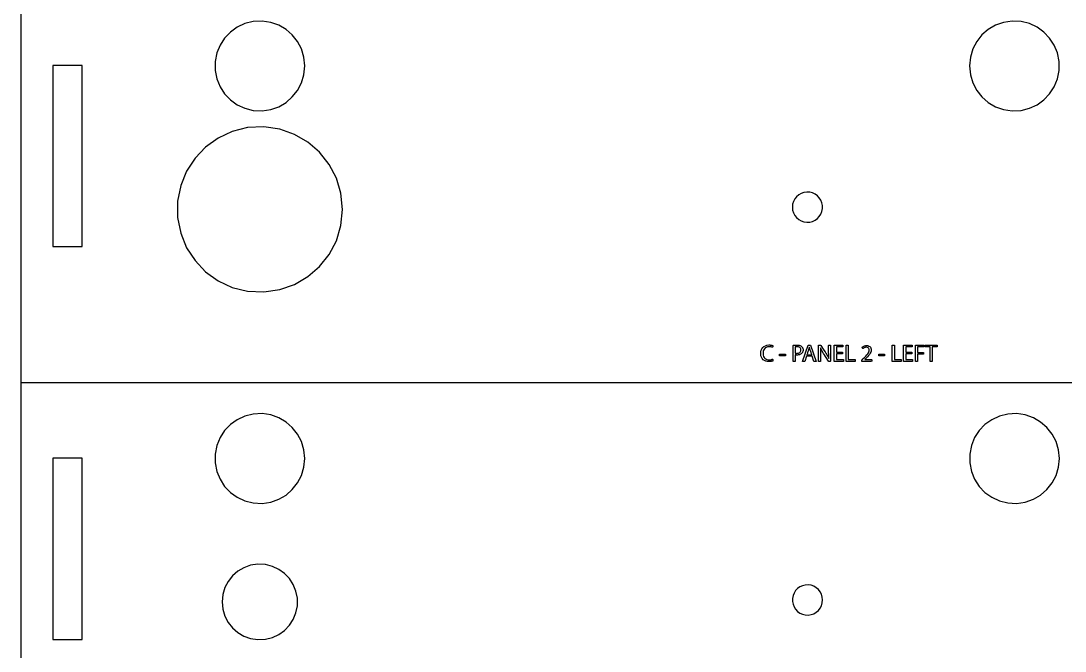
# Model space of a CAD drawing. Header units: metres. Extents: x 826 to 1488, y 1193 to 1485.
# Drawn here: x 825.5 to 963.9, y 1261.1 to 1344.6 of the extents above; entities that cross this region are included whole.
import ezdxf

# ---------------------------------------------------------------- set-up
doc = ezdxf.new("R2010")
doc.units = ezdxf.units.M

msp = doc.modelspace()

# ---------------------------------------------------------------- linework, layer by layer
at = {"layer": 'COMPONENT12'}
for p, q in [((923.61, 1300.72), (923.66, 1300.94)), ((923.66, 1300.94), (923.75, 1301.13)), ((923.75, 1301.13), (923.87, 1301.3)), ((923.87, 1301.3), (924.02, 1301.44)), ((923.93, 1300.86), (923.89, 1300.67)), ((923.99, 1301.01), (923.93, 1300.86)), ((924.08, 1301.15), (923.99, 1301.01)), ((924.02, 1301.44), (924.2, 1301.55)), ((924.19, 1301.25), (924.08, 1301.15)), ((924.32, 1301.33), (924.19, 1301.25)), ((924.2, 1301.55), (924.41, 1301.61)), ((924.48, 1301.39), (924.32, 1301.33)), ((924.41, 1301.61), (924.64, 1301.65)), ((924.65, 1301.41), (924.48, 1301.39)), ((924.64, 1301.65), (924.78, 1301.65)), ((924.76, 1301.42), (924.65, 1301.41)), ((924.82, 1301.41), (924.76, 1301.42)), ((924.78, 1301.65), (924.86, 1301.64)), ((924.88, 1301.41), (924.82, 1301.41)), ((924.86, 1301.64), (924.94, 1301.63)), ((924.94, 1301.4), (924.88, 1301.41)), ((924.94, 1301.63), (925.01, 1301.62)), ((924.99, 1301.38), (924.94, 1301.4)), ((925.04, 1301.37), (924.99, 1301.38)), ((925.01, 1301.62), (925.08, 1301.61)), ((925.09, 1301.35), (925.04, 1301.37)), ((925.08, 1301.61), (925.13, 1301.59)), ((925.13, 1301.34), (925.09, 1301.35)), ((925.13, 1301.59), (925.17, 1301.57)), ((925.16, 1301.35), (925.13, 1301.34)), ((925.17, 1301.38), (925.16, 1301.35)), ((925.17, 1301.57), (925.21, 1301.56)), ((925.18, 1301.42), (925.17, 1301.38)), ((925.19, 1301.46), (925.18, 1301.42)), ((925.2, 1301.5), (925.19, 1301.46)), ((925.21, 1301.53), (925.2, 1301.5)), ((925.21, 1301.56), (925.21, 1301.53)), ((927.88, 1301.59), (927.93, 1301.6)), ((927.88, 1301.5), (927.88, 1301.59)), ((927.88, 1301.27), (927.88, 1301.5)), ((927.88, 1300.93), (927.88, 1301.27)), ((927.88, 1300.55), (927.88, 1300.93)), ((927.93, 1301.6), (927.99, 1301.6)), ((927.99, 1301.6), (928.05, 1301.61)), ((928.05, 1301.61), (928.11, 1301.62)), ((928.11, 1301.62), (928.18, 1301.62)), ((928.2, 1301.4), (928.16, 1301.39)), ((928.16, 1301.39), (928.16, 1301.34)), ((928.16, 1301.34), (928.16, 1301.24)), ((928.16, 1301.24), (928.16, 1301.11)), ((928.16, 1301.11), (928.16, 1300.96)), ((928.16, 1300.96), (928.16, 1300.81)), ((928.16, 1300.81), (928.16, 1300.68)), ((928.18, 1301.62), (928.25, 1301.63)), ((928.22, 1301.4), (928.2, 1301.4)), ((928.25, 1301.4), (928.22, 1301.4)), ((928.25, 1301.63), (928.32, 1301.63)), ((928.28, 1301.41), (928.25, 1301.4)), ((928.32, 1301.41), (928.28, 1301.41)), ((928.32, 1301.63), (928.4, 1301.63)), ((928.36, 1301.41), (928.32, 1301.41)), ((928.4, 1301.41), (928.36, 1301.41)), ((928.4, 1301.63), (928.5, 1301.63)), ((928.48, 1301.41), (928.4, 1301.41)), ((928.58, 1301.39), (928.48, 1301.41)), ((928.5, 1301.63), (928.59, 1301.62)), ((928.67, 1301.37), (928.58, 1301.39)), ((928.59, 1301.62), (928.68, 1301.61)), ((928.75, 1301.33), (928.67, 1301.37)), ((928.68, 1301.61), (928.76, 1301.59)), ((928.82, 1301.28), (928.75, 1301.33)), ((928.76, 1301.59), (928.83, 1301.56)), ((928.87, 1301.22), (928.82, 1301.28)), ((928.83, 1301.56), (928.89, 1301.53)), ((928.9, 1301.14), (928.87, 1301.22)), ((928.87, 1300.77), (928.91, 1300.85)), ((928.89, 1301.53), (928.95, 1301.5)), ((928.92, 1301.05), (928.9, 1301.14)), ((928.91, 1300.85), (928.92, 1300.95)), ((928.92, 1300.95), (928.92, 1301.05)), ((928.95, 1301.5), (929, 1301.46)), ((929, 1301.46), (929.04, 1301.42)), ((929.04, 1301.42), (929.08, 1301.38)), ((929.08, 1301.38), (929.11, 1301.33)), ((929.11, 1301.33), (929.14, 1301.28)), ((929.14, 1299.47), (929.87, 1301.61)), ((929.14, 1301.28), (929.17, 1301.22)), ((929.17, 1301.22), (929.18, 1301.16)), ((929.18, 1300.83), (929.17, 1300.77)), ((929.18, 1301.16), (929.19, 1301.1)), ((929.19, 1300.89), (929.18, 1300.83)), ((929.19, 1301.1), (929.2, 1301.03)), ((929.2, 1300.96), (929.19, 1300.89)), ((929.2, 1301.03), (929.2, 1300.96)), ((929.88, 1300.86), (929.84, 1300.76)), ((929.87, 1301.61), (930.2, 1301.61)), ((929.9, 1300.94), (929.88, 1300.86)), ((929.92, 1300.98), (929.9, 1300.94)), ((929.93, 1301.01), (929.92, 1300.98)), ((929.94, 1301.06), (929.93, 1301.01)), ((929.96, 1301.11), (929.94, 1301.06)), ((929.97, 1301.16), (929.96, 1301.11)), ((929.98, 1301.21), (929.97, 1301.16)), ((930, 1301.25), (929.98, 1301.21)), ((930.01, 1301.3), (930, 1301.25)), ((930.04, 1301.35), (930.01, 1301.3)), ((930.05, 1301.31), (930.04, 1301.35)), ((930.06, 1301.26), (930.05, 1301.31)), ((930.07, 1301.22), (930.06, 1301.26)), ((930.09, 1301.17), (930.07, 1301.22)), ((930.1, 1301.12), (930.09, 1301.17)), ((930.11, 1301.07), (930.1, 1301.12)), ((930.13, 1301.02), (930.11, 1301.07)), ((930.14, 1300.98), (930.13, 1301.02)), ((930.16, 1300.94), (930.14, 1300.98)), ((930.18, 1300.87), (930.16, 1300.94)), ((930.21, 1300.77), (930.18, 1300.87)), ((930.2, 1301.61), (930.93, 1299.47)), ((931.25, 1301.6), (931.31, 1301.61)), ((931.25, 1301.39), (931.25, 1301.6)), ((931.25, 1300.98), (931.25, 1301.39)), ((931.25, 1300.48), (931.25, 1300.98)), ((931.31, 1301.61), (931.37, 1301.61)), ((931.37, 1301.61), (931.45, 1301.61)), ((931.45, 1301.61), (931.51, 1301.61)), ((931.5, 1301.27), (931.49, 1301.17)), ((931.49, 1301.17), (931.5, 1301.04)), ((931.55, 1301.16), (931.5, 1301.27)), ((931.5, 1301.04), (931.5, 1300.91)), ((931.5, 1300.91), (931.51, 1300.77)), ((931.51, 1301.61), (931.55, 1301.61)), ((931.55, 1301.61), (931.57, 1301.59)), ((931.61, 1301.05), (931.55, 1301.16)), ((931.57, 1301.59), (931.65, 1301.46)), ((931.67, 1300.93), (931.61, 1301.05)), ((931.65, 1301.46), (931.79, 1301.23)), ((931.74, 1300.82), (931.67, 1300.93)), ((931.81, 1300.7), (931.74, 1300.82)), ((931.79, 1301.23), (931.96, 1300.98)), ((931.96, 1300.98), (932.11, 1300.74)), ((932.59, 1301.58), (932.6, 1301.61)), ((932.59, 1301.44), (932.59, 1301.58)), ((932.59, 1301.25), (932.59, 1301.44)), ((932.59, 1301.03), (932.59, 1301.25)), ((932.59, 1300.85), (932.59, 1301.03)), ((932.59, 1300.73), (932.59, 1300.85)), ((932.6, 1301.61), (932.62, 1301.61)), ((932.62, 1301.61), (932.67, 1301.61)), ((932.67, 1301.61), (932.73, 1301.61)), ((932.73, 1301.61), (932.79, 1301.61)), ((932.79, 1301.61), (932.84, 1301.61)), ((932.84, 1301.61), (932.85, 1301.47)), ((932.85, 1301.47), (932.85, 1301.1)), ((932.85, 1301.1), (932.85, 1300.61)), ((933.33, 1299.47), (933.33, 1301.61)), ((933.33, 1301.61), (934.49, 1301.61)), ((934.49, 1301.38), (933.61, 1301.38)), ((933.61, 1301.38), (933.61, 1300.71)), ((934.49, 1301.61), (934.49, 1301.38)), ((934.9, 1301.61), (935.18, 1301.61)), ((934.9, 1299.47), (934.9, 1301.61)), ((935.18, 1301.61), (935.18, 1299.71)), ((937.03, 1301.36), (937.1, 1301.42)), ((937.04, 1301.33), (937.03, 1301.36)), ((937.06, 1301.29), (937.04, 1301.33)), ((937.08, 1301.25), (937.06, 1301.29)), ((937.09, 1301.21), (937.08, 1301.25)), ((937.11, 1301.17), (937.09, 1301.21)), ((937.1, 1301.42), (937.17, 1301.46)), ((937.15, 1301.19), (937.11, 1301.17)), ((937.19, 1301.22), (937.15, 1301.19)), ((937.17, 1301.46), (937.25, 1301.5)), ((937.25, 1301.26), (937.19, 1301.22)), ((937.25, 1301.5), (937.33, 1301.53)), ((937.31, 1301.29), (937.25, 1301.26)), ((937.37, 1301.31), (937.31, 1301.29)), ((937.33, 1301.53), (937.42, 1301.55)), ((937.45, 1301.33), (937.37, 1301.31)), ((937.42, 1301.55), (937.51, 1301.57)), ((937.52, 1301.34), (937.45, 1301.33)), ((937.51, 1301.57), (937.61, 1301.57)), ((937.62, 1301.34), (937.52, 1301.34)), ((937.61, 1301.57), (937.78, 1301.56)), ((937.73, 1301.31), (937.62, 1301.34)), ((937.81, 1301.27), (937.73, 1301.31)), ((937.78, 1301.56), (937.92, 1301.51)), ((937.87, 1301.22), (937.81, 1301.27)), ((937.92, 1301.15), (937.87, 1301.22)), ((937.92, 1301.51), (938.04, 1301.43)), ((937.94, 1301.07), (937.92, 1301.15)), ((937.93, 1300.75), (937.96, 1300.88)), ((937.96, 1300.99), (937.94, 1301.07)), ((937.96, 1300.88), (937.96, 1300.99)), ((938.04, 1301.43), (938.12, 1301.34)), ((938.12, 1301.34), (938.19, 1301.23)), ((938.19, 1301.23), (938.22, 1301.11)), ((938.23, 1300.84), (938.19, 1300.69)), ((938.22, 1301.11), (938.24, 1300.99)), ((938.24, 1300.99), (938.23, 1300.84)), ((941.02, 1301.61), (941.3, 1301.61)), ((941.02, 1299.47), (941.02, 1301.61)), ((941.3, 1301.61), (941.3, 1299.71)), ((942.52, 1299.47), (942.52, 1301.61)), ((942.52, 1301.61), (943.67, 1301.61)), ((943.67, 1301.38), (942.8, 1301.38)), ((942.8, 1301.38), (942.8, 1300.71)), ((943.67, 1301.61), (943.67, 1301.38)), ((944.08, 1301.61), (945.23, 1301.61)), ((944.08, 1299.47), (944.08, 1301.61)), ((945.23, 1301.38), (944.36, 1301.38)), ((944.36, 1301.38), (944.36, 1300.67)), ((945.23, 1301.61), (945.23, 1301.38)), ((945.38, 1301.38), (945.38, 1301.61)), ((945.38, 1301.61), (946.97, 1301.61)), ((946.03, 1301.38), (945.38, 1301.38)), ((946.03, 1299.47), (946.03, 1301.38)), ((946.97, 1301.38), (946.31, 1301.38)), ((946.31, 1301.38), (946.31, 1299.47)), ((946.97, 1301.61), (946.97, 1301.38)), ((923.59, 1300.47), (923.61, 1300.72)), ((923.62, 1300.23), (923.59, 1300.47)), ((923.69, 1300.02), (923.62, 1300.23)), ((923.79, 1299.84), (923.69, 1300.02)), ((923.92, 1299.7), (923.79, 1299.84)), ((923.89, 1300.67), (923.89, 1300.48)), ((923.89, 1300.48), (923.91, 1300.3)), ((923.91, 1300.3), (923.96, 1300.14)), ((924.07, 1299.58), (923.92, 1299.7)), ((923.96, 1300.14), (924.03, 1300)), ((924.03, 1300), (924.13, 1299.88)), ((924.25, 1299.5), (924.07, 1299.58)), ((924.13, 1299.88), (924.25, 1299.79)), ((924.25, 1299.79), (924.39, 1299.72)), ((924.45, 1299.45), (924.25, 1299.5)), ((924.39, 1299.72), (924.56, 1299.68)), ((924.66, 1299.44), (924.45, 1299.45)), ((924.56, 1299.68), (924.72, 1299.67)), ((924.75, 1299.44), (924.66, 1299.44)), ((924.72, 1299.67), (924.78, 1299.68)), ((924.84, 1299.45), (924.75, 1299.44)), ((924.78, 1299.68), (924.84, 1299.68)), ((924.84, 1299.68), (924.9, 1299.69)), ((924.92, 1299.46), (924.84, 1299.45)), ((924.9, 1299.69), (924.96, 1299.7)), ((924.99, 1299.47), (924.92, 1299.46)), ((924.96, 1299.7), (925.02, 1299.71)), ((925.06, 1299.49), (924.99, 1299.47)), ((925.02, 1299.71), (925.07, 1299.73)), ((925.12, 1299.5), (925.06, 1299.49)), ((925.07, 1299.73), (925.12, 1299.75)), ((925.12, 1299.75), (925.16, 1299.76)), ((925.17, 1299.52), (925.12, 1299.5)), ((925.16, 1299.76), (925.17, 1299.73)), ((925.17, 1299.73), (925.18, 1299.69)), ((925.21, 1299.54), (925.17, 1299.52)), ((925.18, 1299.69), (925.19, 1299.65)), ((925.19, 1299.65), (925.2, 1299.61)), ((925.2, 1299.61), (925.2, 1299.57)), ((925.2, 1299.57), (925.21, 1299.54)), ((926.09, 1300.23), (926.09, 1300.43)), ((926.09, 1300.43), (926.87, 1300.43)), ((926.87, 1300.23), (926.09, 1300.23)), ((926.87, 1300.43), (926.87, 1300.23)), ((927.88, 1300.17), (927.88, 1300.55)), ((927.88, 1299.83), (927.88, 1300.17)), ((927.88, 1299.58), (927.88, 1299.83)), ((927.89, 1299.47), (927.88, 1299.58)), ((927.92, 1299.47), (927.89, 1299.47)), ((927.96, 1299.47), (927.92, 1299.47)), ((928.01, 1299.47), (927.96, 1299.47)), ((928.06, 1299.47), (928.01, 1299.47)), ((928.11, 1299.47), (928.06, 1299.47)), ((928.14, 1299.47), (928.11, 1299.47)), ((928.16, 1299.5), (928.14, 1299.47)), ((928.16, 1300.68), (928.16, 1300.59)), ((928.16, 1300.59), (928.16, 1300.56)), ((928.16, 1300.56), (928.21, 1300.55)), ((928.2, 1300.32), (928.16, 1300.33)), ((928.16, 1300.33), (928.16, 1300.27)), ((928.16, 1300.27), (928.16, 1300.16)), ((928.16, 1300.16), (928.16, 1300.02)), ((928.16, 1300.02), (928.16, 1299.86)), ((928.16, 1299.86), (928.16, 1299.71)), ((928.16, 1299.71), (928.16, 1299.58)), ((928.16, 1299.58), (928.16, 1299.5)), ((928.23, 1300.32), (928.2, 1300.32)), ((928.21, 1300.55), (928.23, 1300.54)), ((928.23, 1300.54), (928.26, 1300.54)), ((928.25, 1300.32), (928.23, 1300.32)), ((928.28, 1300.31), (928.25, 1300.32)), ((928.26, 1300.54), (928.29, 1300.54)), ((928.31, 1300.31), (928.28, 1300.31)), ((928.29, 1300.54), (928.32, 1300.54)), ((928.34, 1300.31), (928.31, 1300.31)), ((928.32, 1300.54), (928.35, 1300.53)), ((928.37, 1300.31), (928.34, 1300.31)), ((928.35, 1300.53), (928.38, 1300.53)), ((928.44, 1300.31), (928.37, 1300.31)), ((928.38, 1300.53), (928.48, 1300.54)), ((928.53, 1300.32), (928.44, 1300.31)), ((928.48, 1300.54), (928.59, 1300.56)), ((928.62, 1300.34), (928.53, 1300.32)), ((928.59, 1300.56), (928.68, 1300.59)), ((928.71, 1300.36), (928.62, 1300.34)), ((928.68, 1300.59), (928.76, 1300.64)), ((928.79, 1300.39), (928.71, 1300.36)), ((928.76, 1300.64), (928.82, 1300.7)), ((928.87, 1300.42), (928.79, 1300.39)), ((928.82, 1300.7), (928.87, 1300.77)), ((928.94, 1300.47), (928.87, 1300.42)), ((929, 1300.52), (928.94, 1300.47)), ((929.05, 1300.57), (929, 1300.52)), ((929.09, 1300.61), (929.05, 1300.57)), ((929.12, 1300.66), (929.09, 1300.61)), ((929.14, 1300.71), (929.12, 1300.66)), ((929.17, 1300.77), (929.14, 1300.71)), ((929.43, 1299.47), (929.14, 1299.47)), ((929.65, 1300.15), (929.43, 1299.47)), ((930.41, 1300.15), (929.65, 1300.15)), ((929.74, 1300.44), (929.71, 1300.38)), ((929.71, 1300.38), (929.74, 1300.36)), ((929.77, 1300.53), (929.74, 1300.44)), ((929.74, 1300.36), (929.82, 1300.36)), ((929.8, 1300.64), (929.77, 1300.53)), ((929.84, 1300.76), (929.8, 1300.64)), ((929.82, 1300.36), (929.92, 1300.36)), ((929.92, 1300.36), (930.04, 1300.36)), ((930.04, 1300.36), (930.16, 1300.36)), ((930.16, 1300.36), (930.26, 1300.36)), ((930.25, 1300.66), (930.21, 1300.77)), ((930.29, 1300.55), (930.25, 1300.66)), ((930.26, 1300.36), (930.33, 1300.36)), ((930.32, 1300.46), (930.29, 1300.55)), ((930.35, 1300.39), (930.32, 1300.46)), ((930.33, 1300.36), (930.36, 1300.36)), ((930.36, 1300.36), (930.35, 1300.39)), ((930.64, 1299.47), (930.41, 1300.15)), ((930.93, 1299.47), (930.64, 1299.47)), ((931.25, 1299.99), (931.25, 1300.48)), ((931.25, 1299.62), (931.25, 1299.99)), ((931.25, 1299.47), (931.25, 1299.62)), ((931.31, 1299.47), (931.25, 1299.47)), ((931.37, 1299.47), (931.31, 1299.47)), ((931.43, 1299.47), (931.37, 1299.47)), ((931.48, 1299.47), (931.43, 1299.47)), ((931.51, 1299.47), (931.48, 1299.47)), ((931.51, 1300.77), (931.51, 1300.63)), ((931.51, 1300.63), (931.51, 1300.47)), ((931.51, 1300.47), (931.51, 1300.37)), ((931.51, 1300.37), (931.51, 1300.26)), ((931.51, 1300.26), (931.51, 1300.07)), ((931.51, 1300.07), (931.51, 1299.85)), ((931.51, 1299.85), (931.51, 1299.65)), ((931.51, 1299.65), (931.51, 1299.51)), ((931.51, 1299.51), (931.51, 1299.47)), ((931.88, 1300.59), (931.81, 1300.7)), ((931.92, 1300.52), (931.88, 1300.59)), ((932.03, 1300.35), (931.92, 1300.52)), ((932.17, 1300.11), (932.03, 1300.35)), ((932.11, 1300.74), (932.21, 1300.57)), ((932.34, 1299.86), (932.17, 1300.11)), ((932.21, 1300.57), (932.25, 1300.5)), ((932.25, 1300.5), (932.33, 1300.38)), ((932.33, 1300.38), (932.39, 1300.27)), ((932.48, 1299.63), (932.34, 1299.86)), ((932.39, 1300.27), (932.46, 1300.16)), ((932.46, 1300.16), (932.51, 1300.05)), ((932.56, 1299.49), (932.48, 1299.63)), ((932.51, 1300.05), (932.57, 1299.94)), ((932.58, 1299.47), (932.56, 1299.49)), ((932.57, 1299.94), (932.62, 1299.84)), ((932.62, 1299.47), (932.58, 1299.47)), ((932.59, 1300.64), (932.59, 1300.73)), ((932.6, 1300.49), (932.59, 1300.64)), ((932.6, 1300.35), (932.6, 1300.49)), ((932.6, 1300.21), (932.6, 1300.35)), ((932.61, 1300.07), (932.6, 1300.21)), ((932.62, 1299.94), (932.61, 1300.07)), ((932.62, 1299.84), (932.62, 1299.94)), ((932.67, 1299.47), (932.62, 1299.47)), ((932.74, 1299.47), (932.67, 1299.47)), ((932.8, 1299.47), (932.74, 1299.47)), ((932.85, 1299.48), (932.8, 1299.47)), ((932.85, 1300.61), (932.85, 1300.11)), ((932.85, 1300.11), (932.85, 1299.7)), ((932.85, 1299.7), (932.85, 1299.48)), ((934.54, 1299.47), (933.33, 1299.47)), ((933.61, 1300.71), (934.44, 1300.71)), ((934.44, 1300.48), (933.61, 1300.48)), ((933.61, 1300.48), (933.61, 1299.71)), ((933.61, 1299.71), (934.54, 1299.71)), ((934.44, 1300.71), (934.44, 1300.48)), ((934.54, 1299.71), (934.54, 1299.47)), ((936.09, 1299.47), (934.9, 1299.47)), ((935.18, 1299.71), (936.09, 1299.71)), ((936.09, 1299.71), (936.09, 1299.47)), ((936.97, 1299.64), (937.01, 1299.68)), ((936.97, 1299.61), (936.97, 1299.64)), ((936.97, 1299.57), (936.97, 1299.61)), ((936.97, 1299.54), (936.97, 1299.57)), ((936.97, 1299.51), (936.97, 1299.54)), ((936.97, 1299.47), (936.97, 1299.51)), ((937.04, 1299.47), (936.97, 1299.47)), ((937.01, 1299.68), (937.05, 1299.72)), ((937.22, 1299.47), (937.04, 1299.47)), ((937.05, 1299.72), (937.1, 1299.76)), ((937.1, 1299.76), (937.14, 1299.81)), ((937.14, 1299.81), (937.17, 1299.84)), ((937.17, 1299.84), (937.34, 1300)), ((937.47, 1299.47), (937.22, 1299.47)), ((937.34, 1300), (937.52, 1300.18)), ((937.38, 1299.73), (937.37, 1299.71)), ((937.41, 1299.75), (937.38, 1299.73)), ((937.38, 1299.73), (937.46, 1299.71)), ((937.44, 1299.78), (937.41, 1299.75)), ((937.48, 1299.81), (937.44, 1299.78)), ((937.46, 1299.71), (937.61, 1299.71)), ((937.75, 1299.47), (937.47, 1299.47)), ((937.5, 1299.84), (937.48, 1299.81)), ((937.52, 1299.86), (937.5, 1299.84)), ((937.52, 1300.18), (937.67, 1300.34)), ((937.58, 1299.91), (937.52, 1299.86)), ((937.75, 1300.08), (937.58, 1299.91)), ((937.61, 1299.71), (937.8, 1299.71)), ((937.67, 1300.34), (937.79, 1300.49)), ((937.89, 1300.24), (937.75, 1300.08)), ((938.01, 1299.47), (937.75, 1299.47)), ((937.79, 1300.49), (937.87, 1300.62)), ((937.8, 1299.71), (937.99, 1299.71)), ((937.87, 1300.62), (937.93, 1300.75)), ((938.02, 1300.39), (937.89, 1300.24)), ((937.99, 1299.71), (938.16, 1299.71)), ((938.2, 1299.47), (938.01, 1299.47)), ((938.11, 1300.54), (938.02, 1300.39)), ((938.19, 1300.69), (938.11, 1300.54)), ((938.16, 1299.71), (938.26, 1299.71)), ((938.29, 1299.48), (938.2, 1299.47)), ((938.26, 1299.71), (938.29, 1299.7)), ((938.29, 1299.7), (938.29, 1299.65)), ((938.29, 1299.65), (938.29, 1299.6)), ((938.29, 1299.6), (938.29, 1299.55)), ((938.29, 1299.55), (938.29, 1299.51)), ((938.29, 1299.51), (938.29, 1299.48)), ((939.23, 1300.23), (939.23, 1300.43)), ((939.23, 1300.43), (940.01, 1300.43)), ((940.01, 1300.23), (939.23, 1300.23)), ((940.01, 1300.43), (940.01, 1300.23)), ((942.21, 1299.47), (941.02, 1299.47)), ((941.3, 1299.71), (942.21, 1299.71)), ((942.21, 1299.71), (942.21, 1299.47)), ((943.72, 1299.47), (942.52, 1299.47)), ((942.8, 1300.71), (943.62, 1300.71)), ((943.62, 1300.48), (942.8, 1300.48)), ((942.8, 1300.48), (942.8, 1299.71)), ((942.8, 1299.71), (943.72, 1299.71)), ((943.62, 1300.71), (943.62, 1300.48)), ((943.72, 1299.71), (943.72, 1299.47)), ((944.36, 1299.47), (944.08, 1299.47)), ((944.36, 1300.67), (945.16, 1300.67)), ((945.16, 1300.44), (944.36, 1300.44)), ((944.36, 1300.44), (944.36, 1299.47)), ((945.16, 1300.67), (945.16, 1300.44)), ((946.31, 1299.47), (946.03, 1299.47))]:
    msp.add_line(p, q, dxfattribs=at)
at = {"layer": 'GROUP0'}
for p, q in [((825.54, 1348.61), (825.54, 1296.61)), ((854.2, 1343.75), (853.3, 1343.1)), ((855.22, 1344.22), (854.2, 1343.75)), ((856.33, 1344.49), (855.22, 1344.22)), ((857.5, 1344.55), (856.33, 1344.49)), ((858.65, 1344.38), (857.5, 1344.55)), ((859.72, 1344), (858.65, 1344.38)), ((860.68, 1343.44), (859.72, 1344)), ((954.7, 1344), (953.74, 1343.44)), ((955.76, 1344.38), (954.7, 1344)), ((956.91, 1344.55), (955.76, 1344.38)), ((958.09, 1344.49), (956.91, 1344.55)), ((959.19, 1344.22), (958.09, 1344.49)), ((960.21, 1343.75), (959.19, 1344.22)), ((961.11, 1343.1), (960.21, 1343.75)), ((853.3, 1343.1), (852.54, 1342.3)), ((861.51, 1342.72), (860.68, 1343.44)), ((862.2, 1341.85), (861.51, 1342.72)), ((952.9, 1342.72), (952.22, 1341.85)), ((953.74, 1343.44), (952.9, 1342.72)), ((961.87, 1342.3), (961.11, 1343.1)), ((851.93, 1341.37), (851.51, 1340.33)), ((852.54, 1342.3), (851.93, 1341.37)), ((862.72, 1340.86), (862.2, 1341.85)), ((952.22, 1341.85), (951.7, 1340.86)), ((962.48, 1341.37), (961.87, 1342.3)), ((962.91, 1340.33), (962.48, 1341.37)), ((851.51, 1340.33), (851.29, 1339.2)), ((863.04, 1339.77), (862.72, 1340.86)), ((863.16, 1338.61), (863.04, 1339.77)), ((951.37, 1339.77), (951.26, 1338.61)), ((951.7, 1340.86), (951.37, 1339.77)), ((963.13, 1339.2), (962.91, 1340.33)), ((833.67, 1338.69), (829.77, 1338.69)), ((829.77, 1338.69), (829.77, 1314.68)), ((833.67, 1314.68), (833.67, 1338.69)), ((851.29, 1339.2), (851.29, 1338.02)), ((863.04, 1337.44), (863.16, 1338.61)), ((951.26, 1338.61), (951.37, 1337.44)), ((963.13, 1338.02), (963.13, 1339.2)), ((851.29, 1338.02), (851.51, 1336.89)), ((851.51, 1336.89), (851.93, 1335.85)), ((862.72, 1336.36), (863.04, 1337.44)), ((951.37, 1337.44), (951.7, 1336.36)), ((962.48, 1335.85), (962.91, 1336.89)), ((962.91, 1336.89), (963.13, 1338.02)), ((851.93, 1335.85), (852.54, 1334.92)), ((862.2, 1335.37), (862.72, 1336.36)), ((951.7, 1336.36), (952.22, 1335.37)), ((961.87, 1334.92), (962.48, 1335.85)), ((852.54, 1334.92), (853.3, 1334.12)), ((853.3, 1334.12), (854.2, 1333.47)), ((860.68, 1333.77), (861.51, 1334.5)), ((861.51, 1334.5), (862.2, 1335.37)), ((952.22, 1335.37), (952.9, 1334.5)), ((952.9, 1334.5), (953.74, 1333.77)), ((960.21, 1333.47), (961.11, 1334.12)), ((961.11, 1334.12), (961.87, 1334.92)), ((854.2, 1333.47), (855.22, 1333)), ((855.22, 1333), (856.33, 1332.72)), ((856.33, 1332.72), (857.5, 1332.66)), ((857.5, 1332.66), (858.65, 1332.83)), ((858.65, 1332.83), (859.72, 1333.21)), ((859.72, 1333.21), (860.68, 1333.77)), ((953.74, 1333.77), (954.7, 1333.21)), ((954.7, 1333.21), (955.76, 1332.83)), ((955.76, 1332.83), (956.91, 1332.66)), ((956.91, 1332.66), (958.09, 1332.72)), ((958.09, 1332.72), (959.19, 1333)), ((959.19, 1333), (960.21, 1333.47)), ((853.55, 1329.93), (851.68, 1329.06)), ((855.59, 1330.44), (853.55, 1329.93)), ((857.75, 1330.54), (855.59, 1330.44)), ((859.86, 1330.23), (857.75, 1330.54)), ((861.82, 1329.54), (859.86, 1330.23)), ((851.68, 1329.06), (850.02, 1327.87)), ((863.59, 1328.5), (861.82, 1329.54)), ((865.13, 1327.17), (863.59, 1328.5)), ((850.02, 1327.87), (848.62, 1326.4)), ((866.39, 1325.57), (865.13, 1327.17)), ((848.62, 1326.4), (847.5, 1324.69)), ((847.5, 1324.69), (846.72, 1322.77)), ((867.35, 1323.75), (866.39, 1325.57)), ((867.95, 1321.75), (867.35, 1323.75)), ((846.72, 1322.77), (846.31, 1320.69)), ((868.16, 1319.61), (867.95, 1321.75)), ((928.94, 1321.72), (928.62, 1321.53)), ((929.3, 1321.85), (928.94, 1321.72)), ((929.68, 1321.9), (929.3, 1321.85)), ((930.08, 1321.89), (929.68, 1321.9)), ((930.45, 1321.79), (930.08, 1321.89)), ((930.79, 1321.63), (930.45, 1321.79)), ((931.09, 1321.42), (930.79, 1321.63)), ((846.31, 1320.69), (846.31, 1318.52)), ((927.82, 1320.3), (927.78, 1319.91)), ((927.93, 1320.66), (927.82, 1320.3)), ((928.1, 1321), (927.93, 1320.66)), ((928.34, 1321.29), (928.1, 1321)), ((928.62, 1321.53), (928.34, 1321.29)), ((931.35, 1321.15), (931.09, 1321.42)), ((931.55, 1320.83), (931.35, 1321.15)), ((931.7, 1320.48), (931.55, 1320.83)), ((931.77, 1320.11), (931.7, 1320.48)), ((867.95, 1317.47), (868.16, 1319.61)), ((927.78, 1319.91), (927.82, 1319.52)), ((927.82, 1319.52), (927.93, 1319.15)), ((927.93, 1319.15), (928.1, 1318.82)), ((928.1, 1318.82), (928.34, 1318.53)), ((931.35, 1318.67), (931.55, 1318.98)), ((931.55, 1318.98), (931.7, 1319.33)), ((931.7, 1319.33), (931.77, 1319.71)), ((931.77, 1319.71), (931.77, 1320.11)), ((846.31, 1318.52), (846.72, 1316.44)), ((867.35, 1315.46), (867.95, 1317.47)), ((928.34, 1318.53), (928.62, 1318.28)), ((928.62, 1318.28), (928.94, 1318.09)), ((928.94, 1318.09), (929.3, 1317.97)), ((929.3, 1317.97), (929.68, 1317.91)), ((929.68, 1317.91), (930.08, 1317.93)), ((930.08, 1317.93), (930.45, 1318.02)), ((930.45, 1318.02), (930.79, 1318.18)), ((930.79, 1318.18), (931.09, 1318.4)), ((931.09, 1318.4), (931.35, 1318.67)), ((846.72, 1316.44), (847.5, 1314.53)), ((829.77, 1314.68), (833.67, 1314.68)), ((866.39, 1313.64), (867.35, 1315.46)), ((847.5, 1314.53), (848.62, 1312.82)), ((865.13, 1312.05), (866.39, 1313.64)), ((848.62, 1312.82), (850.02, 1311.34)), ((863.59, 1310.71), (865.13, 1312.05)), ((850.02, 1311.34), (851.68, 1310.15)), ((861.82, 1309.68), (863.59, 1310.71)), ((851.68, 1310.15), (853.55, 1309.28)), ((853.55, 1309.28), (855.59, 1308.78)), ((859.86, 1308.98), (861.82, 1309.68)), ((855.59, 1308.78), (857.75, 1308.67)), ((857.75, 1308.67), (859.86, 1308.98)), ((982.21, 1296.61), (825.54, 1296.61)), ((825.54, 1296.61), (825.54, 1244.61)), ((857.5, 1292.55), (856.33, 1292.49)), ((858.65, 1292.38), (857.5, 1292.55)), ((957.5, 1292.55), (956.33, 1292.49)), ((958.65, 1292.38), (957.5, 1292.55)), ((854.2, 1291.74), (853.3, 1291.1)), ((855.22, 1292.22), (854.2, 1291.74)), ((856.33, 1292.49), (855.22, 1292.22)), ((859.72, 1292), (858.65, 1292.38)), ((860.68, 1291.44), (859.72, 1292)), ((861.51, 1290.72), (860.68, 1291.44)), ((954.2, 1291.74), (953.3, 1291.1)), ((955.22, 1292.22), (954.2, 1291.74)), ((956.33, 1292.49), (955.22, 1292.22)), ((959.72, 1292), (958.65, 1292.38)), ((960.68, 1291.44), (959.72, 1292)), ((961.51, 1290.72), (960.68, 1291.44)), ((852.54, 1290.3), (851.93, 1289.37)), ((853.3, 1291.1), (852.54, 1290.3)), ((862.2, 1289.85), (861.51, 1290.72)), ((862.72, 1288.86), (862.2, 1289.85)), ((952.54, 1290.3), (951.93, 1289.37)), ((953.3, 1291.1), (952.54, 1290.3)), ((962.2, 1289.85), (961.51, 1290.72)), ((962.72, 1288.86), (962.2, 1289.85)), ((851.93, 1289.37), (851.51, 1288.33)), ((863.04, 1287.77), (862.72, 1288.86)), ((951.93, 1289.37), (951.51, 1288.33)), ((963.04, 1287.77), (962.72, 1288.86)), ((851.51, 1288.33), (851.29, 1287.2)), ((851.29, 1287.2), (851.29, 1286.02)), ((863.16, 1286.61), (863.04, 1287.77)), ((951.51, 1288.33), (951.29, 1287.2)), ((951.29, 1287.2), (951.29, 1286.02)), ((963.16, 1286.61), (963.04, 1287.77)), ((833.67, 1286.65), (829.77, 1286.65)), ((829.77, 1286.65), (829.77, 1262.64)), ((833.67, 1262.64), (833.67, 1286.65)), ((851.29, 1286.02), (851.51, 1284.89)), ((863.04, 1285.44), (863.16, 1286.61)), ((951.29, 1286.02), (951.51, 1284.89)), ((963.04, 1285.44), (963.16, 1286.61)), ((851.51, 1284.89), (851.93, 1283.85)), ((862.2, 1283.37), (862.72, 1284.36)), ((862.72, 1284.36), (863.04, 1285.44)), ((951.51, 1284.89), (951.93, 1283.85)), ((962.2, 1283.37), (962.72, 1284.36)), ((962.72, 1284.36), (963.04, 1285.44)), ((851.93, 1283.85), (852.54, 1282.92)), ((852.54, 1282.92), (853.3, 1282.12)), ((861.51, 1282.5), (862.2, 1283.37)), ((951.93, 1283.85), (952.54, 1282.92)), ((952.54, 1282.92), (953.3, 1282.12)), ((961.51, 1282.5), (962.2, 1283.37)), ((853.3, 1282.12), (854.2, 1281.47)), ((854.2, 1281.47), (855.22, 1281)), ((859.72, 1281.21), (860.68, 1281.77)), ((860.68, 1281.77), (861.51, 1282.5)), ((953.3, 1282.12), (954.2, 1281.47)), ((954.2, 1281.47), (955.22, 1281)), ((959.72, 1281.21), (960.68, 1281.77)), ((960.68, 1281.77), (961.51, 1282.5)), ((855.22, 1281), (856.33, 1280.72)), ((856.33, 1280.72), (857.5, 1280.66)), ((857.5, 1280.66), (858.65, 1280.83)), ((858.65, 1280.83), (859.72, 1281.21)), ((955.22, 1281), (956.33, 1280.72)), ((956.33, 1280.72), (957.5, 1280.66)), ((957.5, 1280.66), (958.65, 1280.83)), ((958.65, 1280.83), (959.72, 1281.21)), ((855.1, 1272.14), (854.29, 1271.67)), ((855.99, 1272.46), (855.1, 1272.14)), ((856.96, 1272.6), (855.99, 1272.46)), ((857.95, 1272.55), (856.96, 1272.6)), ((858.88, 1272.32), (857.95, 1272.55)), ((859.73, 1271.92), (858.88, 1272.32)), ((860.49, 1271.38), (859.73, 1271.92)), ((853.59, 1271.06), (853.01, 1270.33)), ((854.29, 1271.67), (853.59, 1271.06)), ((861.13, 1270.71), (860.49, 1271.38)), ((861.64, 1269.93), (861.13, 1270.71)), ((852.58, 1269.5), (852.3, 1268.59)), ((853.01, 1270.33), (852.58, 1269.5)), ((862, 1269.05), (861.64, 1269.93)), ((862.18, 1268.1), (862, 1269.05)), ((928.21, 1269.11), (928.01, 1268.79)), ((928.47, 1269.38), (928.21, 1269.11)), ((928.77, 1269.59), (928.47, 1269.38)), ((929.11, 1269.75), (928.77, 1269.59)), ((929.49, 1269.85), (929.11, 1269.75)), ((929.88, 1269.86), (929.49, 1269.85)), ((930.27, 1269.81), (929.88, 1269.86)), ((930.63, 1269.68), (930.27, 1269.81)), ((930.95, 1269.49), (930.63, 1269.68)), ((931.23, 1269.25), (930.95, 1269.49)), ((931.46, 1268.96), (931.23, 1269.25)), ((852.3, 1268.59), (852.21, 1267.61)), ((852.21, 1267.61), (852.3, 1266.63)), ((862.18, 1267.11), (862.18, 1268.1)), ((927.87, 1268.44), (927.79, 1268.07)), ((927.79, 1268.07), (927.79, 1267.67)), ((927.79, 1267.67), (927.87, 1267.29)), ((928.01, 1268.79), (927.87, 1268.44)), ((931.63, 1268.62), (931.46, 1268.96)), ((931.74, 1268.26), (931.63, 1268.62)), ((931.78, 1267.87), (931.74, 1268.26)), ((931.74, 1267.48), (931.78, 1267.87)), ((852.3, 1266.63), (852.58, 1265.72)), ((862, 1266.16), (862.18, 1267.11)), ((927.87, 1267.29), (928.01, 1266.94)), ((928.01, 1266.94), (928.21, 1266.63)), ((928.21, 1266.63), (928.47, 1266.36)), ((928.47, 1266.36), (928.77, 1266.14)), ((930.63, 1266.05), (930.95, 1266.24)), ((930.95, 1266.24), (931.23, 1266.49)), ((931.23, 1266.49), (931.46, 1266.78)), ((931.46, 1266.78), (931.63, 1267.11)), ((931.63, 1267.11), (931.74, 1267.48)), ((852.58, 1265.72), (853.01, 1264.88)), ((853.01, 1264.88), (853.59, 1264.16)), ((861.13, 1264.51), (861.64, 1265.29)), ((861.64, 1265.29), (862, 1266.16)), ((928.77, 1266.14), (929.11, 1265.98)), ((929.11, 1265.98), (929.49, 1265.89)), ((929.49, 1265.89), (929.88, 1265.87)), ((929.88, 1265.87), (930.27, 1265.93)), ((930.27, 1265.93), (930.63, 1266.05)), ((853.59, 1264.16), (854.29, 1263.54)), ((854.29, 1263.54), (855.1, 1263.07)), ((859.73, 1263.29), (860.49, 1263.83)), ((860.49, 1263.83), (861.13, 1264.51)), ((829.77, 1262.64), (833.67, 1262.64)), ((855.1, 1263.07), (855.99, 1262.76)), ((855.99, 1262.76), (856.96, 1262.61)), ((856.96, 1262.61), (857.95, 1262.66)), ((857.95, 1262.66), (858.88, 1262.89)), ((858.88, 1262.89), (859.73, 1263.29))]:
    msp.add_line(p, q, dxfattribs=at)

doc.saveas('drawing.dxf')
